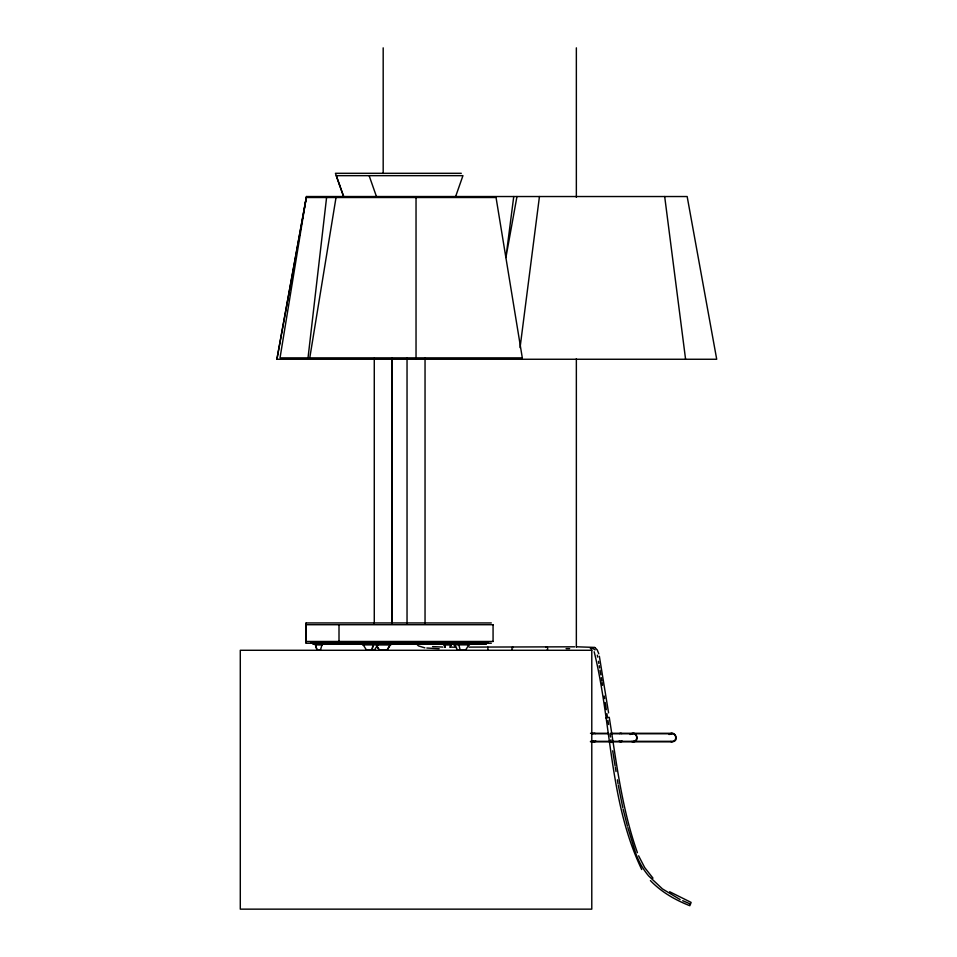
<?xml version="1.0" encoding="UTF-8"?>
<svg xmlns="http://www.w3.org/2000/svg" width="957" height="957" viewBox="0 0 957 957"><rect width="100%" height="100%" fill="white"/><g stroke="black" fill="none" stroke-linecap="round" stroke-linejoin="round"><path stroke-width="1.44" d="M487.843 650.329L487.903 647.207M308.022 357.882L326.588 197.513M513.742 196.532L505.906 257.553L516.971 196.532M520.058 347.63L539.449 196.532M309.769 357.882L336.015 197.513M276.908 359.258L306.455 196.532L687.162 196.532L716.709 359.258L276.896 359.258L306.503 196.532M371.842 650.198L373.051 644.982M371.986 650.222L373.206 644.982M321.959 644.982L320.38 650.222L317.066 650.222L315.475 644.982M450.113 647.279L450.759 644.982M450.221 647.267L450.867 644.982M455.628 196.532L462.949 175.657L336.254 175.657L343.635 196.532L339.496 184.916M522.115 358.743L522.319 357.954M386.987 650.222L390.193 644.982L386.891 650.198L379.45 650.198L376.663 645.64M377.644 644.982L374.331 650.222L366.579 650.198L363.289 644.982M468.786 644.982L465.485 650.222L457.745 650.222L454.431 644.982M630.149 734.533C637.242 728.648 640.472 744.079 631.584 741.496M669.134 734.533C674.888 729.198 680.032 741.496 672.149 741.795L612.265 741.795M322.198 644.97L322.15 644.24M631.764 734.019C637.135 731.878 638.977 741.34 633.151 741.328M670.749 734.019C676.132 731.878 677.963 741.34 672.149 741.328L612.265 741.328M605.769 717.87L609.25 717.343C616.475 762.813 621.93 809.036 637.41 852.675M574.678 646.812L469.014 647.099M576.7 646.8L594.668 647.411M566.089 648.619L569.618 648.607M461.286 173.301L335.428 173.301L339.508 184.916M491.312 622.947L306.12 622.947L306.156 643.236L491.312 643.236M306.12 624.718L493.082 624.718M306.12 641.465L493.082 641.465M310.774 642.877L488.441 642.877M312.891 643.882L486.323 643.882M313.25 644.24L485.965 644.24M322.15 644.982L315.296 644.862L315.176 644.24M590.481 733.289L608.532 733.289M610.41 733.289L672.149 733.289M591.582 733.756L608.532 733.756M611.26 733.756L633.151 733.756M634.407 733.756L672.149 733.756M590.481 741.328L610.41 741.328M590.481 741.795L610.41 741.795M451.261 647.147L456.537 647.231M590.349 648.583L592.694 648.655M442.959 647.064L432.576 646.609M426.846 648.009L437.552 648.655A166.877 166.877 0 0 0 439.131 648.726M424.848 647.853L418.592 645.951A6.053 6.053 0 0 1 416.857 644.025M670.582 741.496L672.149 741.795M682.712 900.693L690.476 904.054M593.543 648.822L595.051 649.923M680.128 899.568L662.411 888.886L648.631 875.906A72.792 72.792 0 0 1 635.364 852.161L627.828 827.566M669.661 891.745L691.11 902.403L689.83 905.705C675.235 900.011 661.299 891.996 650.413 880.584M444.132 644.97L444.072 644.24M594.871 647.518L597.24 649.947L598.795 653.798M652.997 878.155L644.707 867.604L638.606 855.821M379.379 650.246L376.556 645.64M641.728 869.53C609.226 801.787 611.822 723.576 594.177 651.741M369.127 175.657L376.448 196.532M444.491 644.982L445.137 647.279M444.383 644.982L445.029 647.267M315.583 644.982L317.066 650.222M627.421 826.13L623.103 809.072M458.87 644.982L460.233 650.198M622.792 807.672L618.33 785.338M597.312 655.15L597.706 657.1M599.357 656.251L608.58 712.869M598.472 661.311L598.855 663.476M599.238 665.677L599.632 667.926M600.027 670.199L600.829 674.876M617.397 779.811L618.078 783.95M615.351 767.382L616.033 771.533M601.283 677.628L601.857 681.109M615.124 766.007L612.683 750.802M602.073 682.52L602.527 685.344M610.064 734.21L610.494 736.974M610.925 739.749L611.367 742.512M605.195 702.474L606.295 709.675M607.934 720.37L608.568 724.521M604.19 696.026L604.597 698.61M606.905 713.635L607.504 717.606M664.684 196.532L685.583 359.258M576.353 47.85L576.353 197.333M576.353 358.779L576.353 647.279M493.07 624.718L493.07 641.465M469.468 644.24L469.468 644.862L453.75 644.862L453.75 644.24M458.774 644.24L458.774 644.862M458.606 644.24L458.606 644.862M451.166 644.24L451.154 644.934L444.192 644.982L444.192 644.24M451.046 644.24L451.046 644.862M425.04 358.277L425.04 623.509M416.032 197.513L416.032 358.767M407.036 358.277L407.036 623.509M392.203 359.258L392.203 622.947M392.071 358.277L392.071 623.509M390.743 644.24L390.791 644.97L362.607 644.862L362.607 644.24M383.183 47.85L383.183 173.42M378.326 644.24L378.326 644.862M374.271 358.277L374.271 623.509M373.469 644.24L373.469 644.862M373.302 644.24L373.302 644.862M339.005 624.718L339.005 641.465M306.168 622.947L306.168 643.236M619.55 733.588A4.259 3.015 -90 0 1 621.775 733.588M622.313 741.101A4.259 3.015 -90 0 1 619.012 741.101M593.137 733.588A4.259 3.015 -90 0 1 595.35 733.588M595.888 741.101A4.259 3.015 -90 0 1 592.598 741.101M621.404 741.185A3.78 2.68 -90 0 1 619.921 741.185M594.979 741.185A3.78 2.68 -90 0 1 593.507 741.185M512.234 650.246A1.77 0.646 89.3 0 1 512.127 647.674A1.77 0.646 89.3 0 1 513.072 647.614M545.777 647.411A1.77 1.089 90 0 1 547.464 647.674A1.77 1.089 90 0 1 546.961 650.293M306.276 197.513L280.03 357.882L522.307 357.882L496.049 197.513L306.3 197.513M591.785 650.282L240.291 650.282L240.291 909.15L591.785 909.15L591.785 650.282"/></g></svg>
